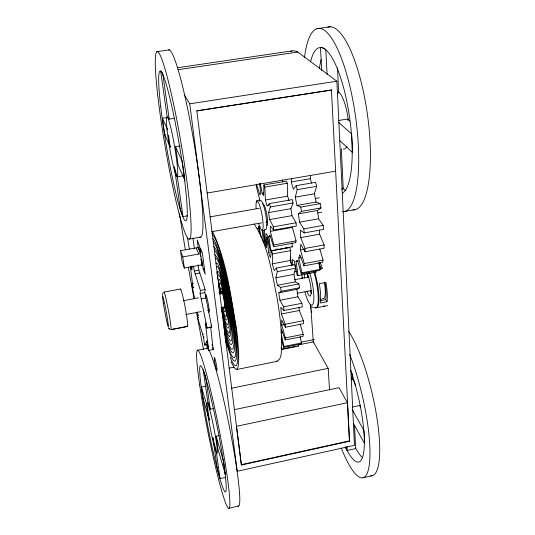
<?xml version="1.0" encoding="UTF-8"?>
<svg xmlns="http://www.w3.org/2000/svg" width="535" height="535" viewBox="0 0 535 535"><rect width="100%" height="100%" fill="white"/><g stroke="black" fill="none" stroke-linecap="round" stroke-linejoin="round"><path stroke-width="0.8" d="M268.323 237.279L266.697 237.573L266.697 247.879L264.925 244.401L263.026 230.538L264.631 230.251M319.422 230.057L319.596 234.176L324.15 244.923L324.096 248.267L305.05 251.771L300.757 244.254L300.443 249.965L304.328 263.548L303.98 265.835L322.659 262.357L323.087 260.057L319.783 248.935M288.98 200.491L287.656 196.144L287.268 183.264L286.332 181.144L263.902 184.963L263.681 195.696L262.096 193.336L260.331 183.505M296.845 289.375L297.948 296.791L301.9 303.312L302.315 306.916L284.045 310.454L283.603 306.843L279.925 300.249L278.788 292.812L296.845 289.375L299.587 287.756L298.898 283.924L295.48 281.845L293.902 274.388L295.574 268.282L294.678 264.638L276.368 268.042L274.141 270.563L272.322 263.808L272.542 253.938L271.586 250.848L289.723 247.538L290.719 250.607L290.264 260.491L291.729 265.721M267.353 242.689L265.728 242.984L265.962 233.347L267.547 235.942L270.142 250.427L270.817 250.768L292.491 246.816L291.983 242.863M317.509 210.476L318.579 218.782L323.187 225.389L323.535 229.441L304.214 232.926L303.833 228.866L299.52 222.179L298.403 213.846L317.509 210.476L320.953 207.934L320.238 203.654L316.098 202.07L314.386 193.817L316.633 186.307L315.63 182.315L296.216 185.645L293.354 189.236L291.274 181.96L291.435 178.663M311.564 183.064L310.273 178.717L310.507 175.42M300.128 323.983L303.225 334.322L303.004 336.421L285.229 339.959L285.382 337.866L281.718 325.073L281.704 319.923L285.409 327.253L303.479 323.695L303.378 320.699L299.299 310.501L299.038 307.197M216.922 273.673C217.11 267.634 220.681 274.736 220.835 276.916C223.864 286.446 225.803 296.29 227.402 306.154C230.859 324.25 229.448 342.293 221.791 311.517M162.433 294.986L163.021 292.852M207.868 344.466L204.597 345.115L203.494 337.21A38.166 3.197 79.4 0 1 202.578 334.281L197.683 317.716L197.93 315.242A38.166 3.197 79.4 0 1 197.295 312.152M200.11 293.468L204.791 292.585A38.132 3.397 79.4 0 1 205.908 297.982L211.773 327.166L207.065 328.082L201.227 298.871A38.166 3.197 79.4 0 0 200.11 293.468L200.411 290.465L195.188 273.806A38.166 3.197 79.4 0 0 194.272 271.084L193.596 266.229M204.811 292.398L205.139 289.582L199.782 272.957A38.132 3.397 79.4 0 0 198.846 270.249L198.111 264.852M270.335 231.347L292.444 227.395L296.076 240.877L295.741 242.649L273.586 246.675L273.84 244.91L270.335 231.347L270.275 226.051L273.726 230.09L296.323 226.051L296.062 222.774L291.983 215.632L290.92 208.67L293.053 203.012L292.291 199.588L269.573 203.541L267.099 205.828L265.413 199.996L264.778 187.11L263.902 184.963M271.586 250.848L270.442 257.683L268.55 252.333L267.634 239.787L266.697 237.573M281.156 330.904L281.437 329.292L285.229 339.959M278.788 292.812L281.223 291.247L280.527 287.402L277.418 285.255L275.859 277.772L277.244 271.7L276.368 268.042M192.306 269.292L191.476 269.446A38.166 3.197 79.4 0 1 191.657 268.062L192.179 265.995M320.238 203.654L300.777 207.065L296.972 205.413L295.273 197.134L297.199 189.651L296.216 185.645M318.847 262.839L320.224 269.359L319.489 270.422L301.225 273.853L301.874 272.796L298.798 258.071L299.781 254.607L303.98 265.835M273.726 230.09L273.418 226.807L269.667 219.577L268.57 212.589L270.322 206.978L269.573 203.541M300.095 336.782L301.513 342.955L301.018 343.998L283.59 347.489L284.018 346.459L281.229 334.061M216.361 266.838C217.772 265.24 218.741 268.945 219.29 269.827C222.567 278.387 224.419 287.402 226.265 296.35C227.836 308.387 232.11 321.395 229.227 333.225L228.96 333.231C224.887 328.925 224.493 322.13 222.513 316.733M204.597 345.115L206.41 342.159A38.166 3.197 79.4 0 0 206.691 341.196L207.54 341.029M270.817 250.768L268.891 236.51L269.854 234.945L273.586 246.675M215.886 263.12C217.625 262.377 218.2 265.694 218.922 266.738C222.56 276.214 224.613 286.212 226.659 296.123C228.338 309.27 233.153 323.815 229.896 336.675L229.595 336.669C225.543 332.482 225.068 325.848 223.082 320.565M298.403 213.846L301.499 211.358L320.953 207.934M315.75 270.636L315.964 272.221L298.042 275.592L296.029 261.267L297.534 260.298L301.225 273.853M290.304 51.714L292.09 50.899L294.785 50.878L297.814 52.056L336.869 81.213L354.484 445.367L237.212 471.268L189.738 103.823L184.147 94.521M228.886 508.25L238.597 506.043M363.138 477.755L372.387 475.655M220.092 478.638L215.973 449.52A25.673 1.826 78.8 0 1 212.89 437.617L217.23 468.092A64.347 4.581 78.8 0 0 220.092 478.638L225.616 477.414M345.443 447.059A62.829 14.091 77.1 0 0 347.202 450.483L355.635 448.618L354.531 425.425M217.23 468.092L217.778 467.971M241.272 464.661L349.388 440.893L349.576 441.248L241.392 465.035L236.45 426.321L347.416 402.708L349.388 440.893M216.093 436.219L223.536 461.217A64.347 4.581 78.8 0 1 225.329 474.231L217.872 448.898A25.673 1.826 78.8 0 0 216.093 436.219L219.223 435.55M352.578 407.048L359.888 405.483L360.724 406.921M234.297 409.656L339.009 387.694L347.416 402.708M213.746 408.486L210.262 409.215L205.734 377.228A64.347 4.581 78.8 0 0 203.206 369.692L207.948 402.955L208.516 402.835M351.241 379.783L352.344 379.556L352.03 373.042M231.374 388.276L328.182 368.354L329.54 389.988M205.761 386.203L201.461 387.086A64.347 4.581 78.8 0 0 203.206 399.083L203.741 398.976M236.49 369.565L277.384 361.279M298.664 344.841L313.363 341.898L328.182 368.354M281.544 349.261L295.36 346.493M298.229 344.44L298.503 346.051L281.37 349.489L281.096 347.87M229.027 368.154L233.875 367.177M285.382 337.866L303.225 334.322M301.111 342.206L314.159 339.598M284.018 346.459L301.513 342.955M280.882 332.516L282.467 332.202M197.582 350.198L207.005 348.338M206.691 341.196L208.65 350.458L213.204 349.556L210.616 326.938M203.494 337.21L204.316 337.05M284.045 310.454L280.801 307.364L281.403 313.978L285.262 324.257L303.378 320.699M281.718 325.073L284.132 324.598M206.41 342.159L207.259 341.992M327.046 301.72L320.458 302.997A24.744 5.464 79.1 0 0 319.261 283.664L325.935 282.393A24.717 5.651 79.1 0 1 327.046 301.72L325.688 299.607A20.758 4.748 79.1 0 0 325.093 283.155M208.65 350.458L205.968 327.841L207.419 327.56M208.871 327.28L209.452 327.166M281.403 313.978L299.299 310.501M327.708 305.612L318.305 307.444A24.744 5.464 79.1 0 1 317.676 307.411M202.578 334.281L203.394 334.121M197.683 317.716L198.752 317.516M283.603 306.843L301.9 303.312M320.358 300.637L325.688 299.607M205.968 327.841A38.166 3.197 79.4 0 0 205.38 323.234L206.256 323.066M281.223 291.247L299.587 287.756M185.705 314.553L201.267 311.577M207.821 310.327L209.459 310.012M220.928 307.826L225.844 306.883M297.099 293.274L311.845 290.458M197.93 315.242L198.739 315.088M279.925 300.249L297.948 296.791M183.064 300.737L198.605 297.808M205.146 296.571L206.784 296.263M219.872 293.802L223.142 293.18M294.31 279.772L309.029 276.996M201.227 298.871L205.908 297.982M277.418 285.255L295.48 281.845M280.527 287.402L298.898 283.924M294.899 271.793L296.49 271.492M200.411 290.465L205.139 289.582M319.542 269.065L322.445 268.523A24.717 5.651 79.1 0 0 319.796 262.09M301.874 272.796L320.224 269.359M275.859 277.772L293.902 274.388M307.719 273.405L309.344 273.104M313.396 272.342L315.964 272.221M272.322 263.808L290.264 260.491M296.029 261.267L298.476 260.812M193.877 287.676L193.068 287.823A38.166 3.197 79.4 0 1 192.48 283.436L193.289 283.282M194.606 298.644L191.657 283.777L192.995 283.53M304.328 263.548L323.087 260.057M164.091 292.063L180.476 289.014M277.244 271.7L295.574 268.282M304.214 232.926L300.296 230.17L300.71 237.593L305.044 248.421L324.15 244.923M300.443 249.965L304.489 249.223M201.969 260.057L203.166 269.011L204.611 268.744M194.272 271.084L198.846 270.249M195.188 273.806L199.782 272.957M298.798 258.071L301.192 257.629M273.84 244.91L296.076 240.877M270.142 250.427L271.74 250.139M276.535 249.263L278.14 248.969M268.55 252.333L271.78 251.744M184.361 268.062L182.749 256.94L180.489 250.581L182 261.013L184.361 268.062L202.076 264.825L200.585 253.717L198.057 247.417L198.03 247.926M191.657 268.062L192.493 267.908M272.542 253.938L290.719 250.607M268.891 236.51L270.503 236.223M182.749 256.94L200.585 253.717M300.71 237.593L319.596 234.176M264.925 244.401L267.319 243.973M257.121 228.485L259.535 228.05M273.418 226.807L296.062 222.774M299.52 222.179L318.579 218.782M180.569 250.694L198.131 247.544M303.833 228.866L323.187 225.389M269.667 219.577L291.983 215.632M211.72 231.695L261.849 222.821M265.955 222.092L267.6 221.798M317.73 212.923L321.843 212.194M189.417 239.065L200.699 237.059M259.448 233.16L258.512 226.74L260.15 226.452M344.861 211.439L355.528 209.546M270.322 206.978L293.053 203.012M296.972 205.413L316.098 202.07M268.57 212.589L290.92 208.67M259.843 200.07L256.606 200.632L256.76 202.17M265.413 199.996L287.656 196.144M174.249 166.492L180.282 208.824A75.977 6.5 80.3 0 0 182.99 216.595L187.584 215.799M295.273 197.134L314.386 193.817M341.383 189.116L343.243 188.788L341.33 148.676M267.099 205.828L268.697 205.547M209.907 216.896L259.268 208.289M315.209 198.532L319.321 197.816M262.096 193.336L263.722 193.055M180.282 208.824L180.924 208.71M297.199 189.651L316.633 186.307M207.152 193.021L335.626 171.173M291.274 181.96L310.273 178.717M264.778 187.11L287.268 183.264M177.192 176.804L183.559 175.741M175.493 146.717L182.315 161.577A75.977 6.5 80.3 0 1 184.903 180.389L178.015 164.74A30.288 2.581 80.3 0 0 175.493 146.717L180.322 145.941M338.408 120.509L347.402 119.058L349.857 121.137M167.495 117.426L162.413 118.215A75.977 6.5 80.3 0 0 164.807 134.713L165.435 134.613M167.448 117.446A30.288 2.581 80.3 0 1 169.194 119.158L174.751 118.295M337.351 92.956L338.662 92.749L337.478 67.918M196.813 110.865L331.479 90.02L196.813 110.865L241.392 465.035M189.738 103.823L336.869 81.213M178.208 69.67L297.814 52.056M177.326 67.764L292.09 50.899M156.795 51.674L169.401 49.882M316.82 28.703L330.51 26.75M214.776 254.687C220.387 259.408 220.433 268.904 223.095 275.458C226.472 288.719 229.067 302.168 230.986 315.717C234.236 332.663 234.397 364.302 223.851 327.373M215.398 258.131C224.626 258.104 242.763 386.237 223.342 323.835M297.794 346.005L298.503 346.051M258.512 226.74L259.154 226.813L261.174 237.386M276.495 361.212C282.995 359.313 280.808 348.894 281.657 343.49C281.57 328.43 279.644 313.45 277.217 298.604C271.887 273.265 268.55 245.839 254.058 223.864M298.042 275.592L297.179 275.385L294.317 260.993L292.451 259.515L292.826 265.019M213.706 246.508C220.286 253.904 220.835 265.226 224.025 274.308C227.642 289.101 230.498 304.081 232.618 319.168C235.774 334.749 237.226 375.958 225.021 335.432M291.729 246.495L292.491 246.816M214.301 249.965C220.413 256.907 220.955 267.453 223.924 275.946C227.288 289.729 229.95 303.686 231.929 317.736C234.979 332.924 236.209 371.17 224.687 332.623M313.363 307.685L311.617 306.602M212.549 238.383L214.281 240.302L216.401 244.595L221.049 258.318L226.138 278.227L230.886 301.546L234.27 322.679L236.423 342.474L236.724 354.959L236.149 359.339L235.046 361.239L233.487 360.65L231.194 356.992L225.576 341.33M213.131 241.847L214.762 243.686L216.762 247.752L221.136 260.692L225.917 279.417L230.384 301.332L233.574 321.207L235.614 339.879L235.915 351.716L235.38 355.909L234.357 357.761L232.618 356.965L230.391 353.147L225.014 337.739M212.034 233.775C218.407 241.787 219.805 252.694 222.921 262.237C227.903 281.363 231.715 300.79 234.624 320.338C235.728 322.819 243.412 388.33 230.21 357.547M338.628 122.408L351.602 133.864A73.87 19.795 82 0 1 352.371 152.395L339.411 140.203M169.227 328.751L169.755 329.272M168.545 327.674L168.953 328.383M168.853 328.249L169.334 328.885M212.422 231.234C226.205 260.084 230.251 292.645 235.641 323.942C236.564 325.621 244.234 391.259 231.02 361.513M352.17 409.563L363.947 430.528A62.829 14.091 77.1 0 1 364.482 443.488L353.528 423.566M162.413 118.215L167.555 129.423M164.807 134.713L170.357 147.326A30.288 2.581 80.3 0 1 168.505 135.154M198.766 254.045L196.231 248.046M201.401 264.457L201.956 265.888L201.407 261.842M203.166 269.011L205.193 274.221L202.35 252.854L200.337 247.845L200.986 252.727M265.728 242.984L264.899 240.81L264.33 229.796M223.322 306.909C226.786 314.68 223.008 290.151 221.156 291.053A6.547 0.736 79.4 0 0 221.122 292.297A5.617 0.629 79.4 0 0 221.263 293.842M285.824 247.063L286.399 248.621M211.011 325.039L211.773 327.166M191.657 283.777L193.068 287.823M205.38 323.234L207.065 328.082M201.461 387.086L207.66 407.897A25.673 1.826 78.8 0 0 209.426 420.209L203.206 399.083M222.781 307.063C228.739 325.554 223.456 286.466 220.44 287.763A10.051 1.13 79.4 0 0 220.387 289.669L220.821 293.755M224.453 333.465L224.827 334.796M281.169 338.682L283.59 347.489M222.212 307.384C223.637 314.627 227.783 323.013 226.272 309.25A17.762 2 79.3 0 0 224.145 295.922C221.992 283.751 217.37 274.89 220.32 294.043M221.864 307.739C223.222 315.309 228.793 329.219 226.994 311.343A21.266 2.387 79.3 0 0 224.453 295.34C223.79 289.321 216.936 267.38 219.083 288.204M221.711 309.484C229.201 339.35 229.696 318.94 226.546 303.532C226.954 302.783 218.193 261.575 217.631 279.043M221.316 307.826L221.577 308.929M212.087 344.346L212.335 345.503M212.709 347.235L213.204 349.556M190.901 266.724L191.476 269.446M207.433 348.873L206.51 344.105M311.377 310.654L311.691 312.293M203.521 349.683L196.459 312.112M311.049 308.969L310.246 304.749M193.944 298.45L188.347 267.199M282.313 179.773L282.748 182.221M300.777 207.065L301.499 211.358M185.257 249.337L179.419 213.552M189.35 249.022L187.39 237.052M219.036 291.822L219.143 292.498M219.644 292.291L219.203 289.194M169.194 119.158L162.76 73.703A75.977 6.5 80.3 0 0 160.64 71.008L167.214 117.138M182.99 216.595L177.232 175.935A30.288 2.581 80.3 0 1 174.457 167.341M259.475 183.398L260.792 193.115L259.91 195.001L256.412 184.08L256.225 185.986L259.515 198.766L259.569 201.02M192.948 238.055L194.426 248.815M207.513 343.985L208.202 348.954M200.217 252.941L199.127 244.849L197.194 240.048L198.492 249.664M290.478 256.9L291.669 265.848M190.353 266.504L192.48 283.436M302.101 277.344L302.255 278.668M262.27 230.157L263.28 241.98M310.708 305.405L313.37 342.908M321.742 70.62L320.445 47.501A73.87 19.795 82 0 1 325.788 49.635L327.112 74.499M346.981 446.344L347.202 450.483M331.439 89.987L349.576 441.248M285.262 324.257L285.409 327.253M305.044 248.421L305.05 251.771M311.684 293.554A12.064 2.635 79.1 0 1 310.38 290.445M307.879 277.377A12.064 2.635 79.1 0 1 307.886 274.789M306.936 273.566A12.071 2.581 79.1 0 1 311.156 291.896A12.071 2.581 79.1 0 1 306.863 291.114M304.368 278.039A12.071 2.581 79.1 0 1 304.529 274.04M314.707 272.195A24.75 5.417 79.1 0 1 318.974 297.794A24.75 5.417 79.1 0 1 315.356 307.451M324.798 306.18A24.717 5.651 79.1 0 1 323.441 305.819M321.695 300.837A20.758 4.748 79.1 0 1 320.438 298.824M318.459 263.08A20.758 4.748 79.1 0 1 321.395 268.931M307.986 277.05A20.785 4.588 79.1 0 1 307.846 275.719M314.032 272.482A24.757 5.397 79.1 0 1 318.258 298.383A24.757 5.397 79.1 0 1 314.406 307.404M309.805 273.365A21.32 4.561 79.1 0 1 313.343 302.984A21.32 4.561 79.1 0 1 304.943 292.016M302.221 277.718A21.32 4.561 79.1 0 1 301.967 275.01M324.324 282.206A17.207 3.939 79.1 0 1 322.465 298.423M319.194 266.604A17.207 3.939 79.1 0 1 320.612 269.232M180.262 289.916A19.046 1.251 79.4 0 1 185.103 307.043A19.046 1.251 79.4 0 1 187.036 325.929M163.984 292.458A19.099 0.883 79.5 0 1 168.358 310.267A19.099 0.883 79.5 0 1 170.886 329.433M200.371 255.583A4.026 0.381 79.7 0 1 200.525 256.392M200.899 258.866A4.026 0.381 79.7 0 1 200.973 260.291M348.626 331.399A78.531 18.451 77 0 1 377.068 418.798A78.531 18.451 77 0 1 370.568 475.782M349.656 354.377A78.665 17.648 77.1 0 1 369.611 461.993A78.665 17.648 77.1 0 1 341.243 448.002M361.827 457.064A62.729 14.719 77 0 1 355.956 448.751M350.672 370.253A62.836 14.077 77.1 0 1 364.154 448.23A62.836 14.077 77.1 0 1 345.236 446.912M351.702 378.365A25.038 5.852 77 0 1 352.344 379.556M359.888 405.483A25.038 5.852 77 0 1 360.015 406.406M351.676 377.115A25.031 5.872 77 0 1 355.447 385.053M355.635 448.618A62.735 14.699 77 0 1 355.334 448.076M206.457 348.847A80.424 6.607 78.7 0 1 229.12 425.285A80.424 6.607 78.7 0 1 237.914 505.903M207.948 402.955A25.673 1.826 78.8 0 1 210.262 409.215M260.077 201.08A14.753 2.608 80.1 0 1 265.788 215.043A14.753 2.608 80.1 0 1 264.812 229.114M256.104 208.476A14.766 2.548 80.1 0 1 259.308 204.45A14.766 2.548 80.1 0 1 263.126 226.653A14.766 2.548 80.1 0 1 258.673 223.389M168.418 50.009A94.996 9.376 80.4 0 1 193.991 142.705A94.996 9.376 80.4 0 1 199.742 237.072M327.788 27.131A92.361 25.941 82.1 0 1 367.478 114.871A92.361 25.941 82.1 0 1 352.933 209.854M304.495 57.486A92.535 24.831 82 0 1 349.375 84.289A92.535 24.831 82 0 1 342.38 211.726M345.857 190.654A73.73 20.671 82.1 0 1 342.487 187.711M319.315 68.821A73.73 20.671 82.1 0 1 321.181 59.505M310.554 61.839A73.87 19.788 82 0 1 344.988 93.17A73.87 19.788 82 0 1 342.226 193.255M338.301 92.361A29.398 8.206 82.1 0 1 338.662 92.749M347.402 119.058A29.398 8.206 82.1 0 1 347.556 120.228M338.882 92.053A29.398 8.232 82.1 0 1 348.305 119.813M346.974 146.169A29.398 8.232 82.1 0 1 343.323 149.044M343.243 188.788A73.736 20.651 82.1 0 1 342.908 188.454M262.725 204.036A11.061 1.979 80.1 0 1 266.677 213.692A11.061 1.979 80.1 0 1 266.771 225.69M205.467 296.504A9.128 0.856 79.4 0 1 206.757 297.039A9.128 0.856 79.4 0 1 209.065 309.344A9.128 0.856 79.4 0 1 208.048 310.267M187.504 326.424L171.073 329.613L187.504 326.424M163.342 303.064A15.569 0.675 79.5 0 0 168.244 326.537A15.569 0.675 79.5 0 0 164.733 304.127A15.569 0.675 79.5 0 0 163.342 303.064M214.455 360.677A6.774 0.609 79 0 0 216.909 370.601A6.774 0.609 79 0 0 215.498 360.57A6.774 0.609 79 0 0 214.455 360.677M199.689 385.06A80.564 5.724 78.8 0 0 228.291 508.089A80.564 5.724 78.8 0 0 211.639 394.556A80.564 5.724 78.8 0 0 199.689 385.06M202.284 394.496A64.347 4.568 78.8 0 0 225.068 491.839A64.347 4.568 78.8 0 0 211.419 400.019A64.347 4.568 78.8 0 0 202.284 394.496M207.975 415.481A25.68 1.806 78.8 0 0 216.989 453.406A25.68 1.806 78.8 0 0 211.211 415.748A25.68 1.806 78.8 0 0 207.975 415.481M157.611 94.287A95.19 8.132 80.3 0 0 188.587 239.051A95.19 8.132 80.3 0 0 173.286 102.653A95.19 8.132 80.3 0 0 157.611 94.287M160.694 106.565A75.977 6.473 80.3 0 0 185.411 220.821A75.977 6.473 80.3 0 0 172.718 110.464A75.977 6.473 80.3 0 0 160.694 106.565M167.074 129.978A30.294 2.555 80.3 0 0 176.911 176.71A30.294 2.555 80.3 0 0 172.25 134.145A30.294 2.555 80.3 0 0 167.074 129.978"/></g></svg>
